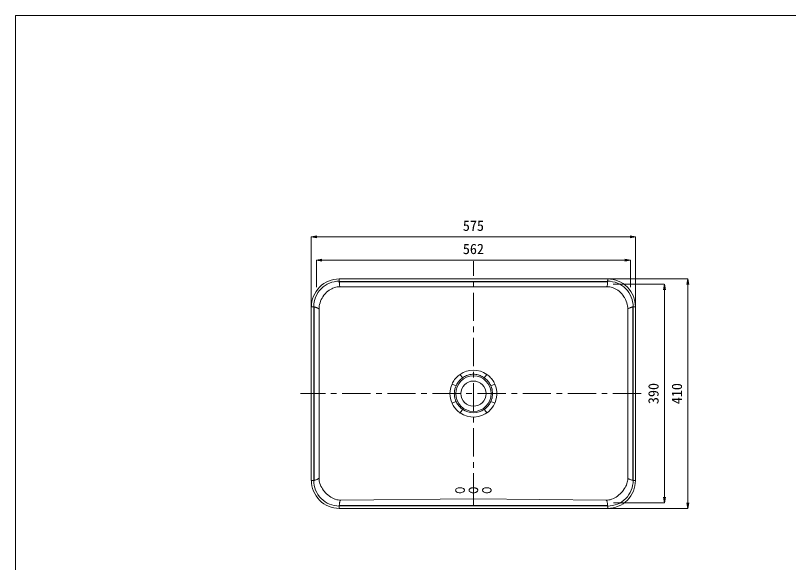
# Model space of a CAD drawing. Units: millimetres, scale not verified. Extents: x -1392 to 1350, y -947 to 991.
# Drawn here: x -1392 to -21, y 22 to 991 of the extents above; entities that cross this region are included whole.
import ezdxf
from ezdxf.enums import TextEntityAlignment as Align

# ---------------------------------------------------------------- set-up
doc = ezdxf.new("R2010")
doc.units = ezdxf.units.MM
doc.header["$LTSCALE"] = 10
doc.linetypes.add('CHAIN1', pattern=[8, 5, -1, 1, -1])
for name, color, linetype, lineweight in [('0-0_0', 7, 'Continuous', 5), ('0-1_DEFPOINTS', 7, 'CHAIN1', 5), ('0-2_躯体', 7, 'Continuous', 5), ('F-0_ﾚｲﾔ-240', 7, 'Continuous', 5)]:
    doc.layers.add(name, color=color, linetype=linetype, lineweight=lineweight)
doc.styles.add('ＭＳ ゴシック', font='')
doc.styles.get('ＭＳ ゴシック').set_extended_font_data('MS Gothic')

msp = doc.modelspace()

# ---------------------------------------------------------------- linework, layer by layer
at = {"layer": '0-0_0'}
for p, q in [((-817.34, 524.34), (-341.49, 524.34)), ((-817.34, 519.98), (-817.34, 524.34)), ((-817.34, 519.98), (-341.47, 519.98)), ((-341.47, 519.48), (-817.34, 519.48)), ((-579.4, 510.55), (-815.78, 510.58)), ((-579.4, 510.55), (-343.04, 510.58)), ((-866.9, 474.77), (-866.9, 167.44)), ((-862.55, 167.44), (-862.55, 474.77)), ((-862.05, 474.77), (-862.05, 167.44)), ((-853.13, 170.88), (-853.13, 471.34)), ((-305.68, 170.88), (-305.68, 471.34)), ((-296.76, 167.44), (-296.76, 474.77)), ((-296.27, 474.77), (-296.27, 167.44)), ((-291.9, 167.44), (-291.9, 474.77)), ((-603.06, 355.27), (-598.65, 349.14)), ((-560.17, 349.14), (-555.75, 355.27)), ((-610.32, 334.83), (-617.38, 338.02)), ((-541.43, 338.02), (-548.49, 334.83)), ((-617.4, 304.22), (-610.35, 307.41)), ((-548.46, 307.41), (-541.41, 304.22)), ((-603.07, 286.95), (-603.91, 286.48)), ((-579.4, 134.63), (-814.92, 132.43)), ((-343.89, 132.43), (-579.4, 134.63)), ((-579.4, 122.73), (-579.4, 134.63)), ((-817.34, 122.73), (-341.47, 122.73)), ((-341.47, 122.24), (-817.34, 122.24)), ((-341.47, 117.87), (-817.34, 117.87))]:
    msp.add_line(p, q, dxfattribs=at)
for points in [[(-341.47, 519.98), (-341.45, 520.24), (-341.42, 520.67), (-341.4, 521.11), (-341.38, 521.53), (-341.37, 521.98), (-341.36, 522.43), (-341.36, 522.46), (-341.36, 522.91), (-341.37, 523.37), (-341.39, 523.77), (-341.39, 523.83), (-341.44, 524.26), (-341.44, 524.27), (-341.49, 524.34)], [(-815.77, 510.56), (-818.4, 510.46), (-821.04, 510.16), (-823.58, 509.67), (-826.07, 508.97), (-828.53, 508.07), (-830.71, 507.08), (-833.04, 505.8), (-835.34, 504.29), (-837.58, 502.58), (-839.76, 500.67), (-841.84, 498.55), (-842.57, 497.72), (-844.49, 495.36), (-846.26, 492.86), (-847.05, 491.6), (-847.79, 490.35), (-849.19, 487.69), (-850.38, 484.98), (-850.47, 484.75), (-851.43, 482.01), (-852.18, 479.27), (-852.71, 476.57), (-853.02, 473.92), (-853.13, 471.34)], [(-817.34, 519.48), (-817.31, 519.19), (-817.25, 518.28), (-817.19, 517.38), (-817.14, 516.49), (-817.08, 515.58), (-817.01, 514.65), (-816.92, 513.72), (-816.91, 513.69), (-816.78, 512.73), (-816.55, 511.81), (-816.22, 511.1), (-815.77, 510.56)], [(-343.04, 510.56), (-342.59, 511.1), (-342.26, 511.81), (-342.25, 511.84), (-342.03, 512.75), (-341.9, 513.72), (-341.86, 514.03), (-341.78, 514.96), (-341.71, 515.89), (-341.66, 516.79), (-341.61, 517.69), (-341.55, 518.58), (-341.47, 519.49)], [(-343.04, 510.56), (-340.41, 510.46), (-337.78, 510.16), (-335.24, 509.67), (-332.74, 508.97), (-330.28, 508.07), (-328.11, 507.08), (-325.77, 505.8), (-323.48, 504.29), (-321.23, 502.58), (-319.06, 500.67), (-316.98, 498.55), (-316.24, 497.72), (-314.33, 495.36), (-312.55, 492.86), (-311.76, 491.6), (-311.03, 490.35), (-309.62, 487.69), (-308.44, 484.98), (-308.34, 484.75), (-307.38, 482.01), (-306.63, 479.27), (-306.11, 476.57), (-305.79, 473.92), (-305.68, 471.34)], [(-862.55, 474.77), (-862.87, 474.8), (-863.31, 474.83), (-863.74, 474.85), (-863.89, 474.85), (-864.33, 474.87), (-864.77, 474.88), (-865.14, 474.89), (-865.58, 474.88), (-865.74, 474.88), (-866.18, 474.87), (-866.59, 474.84), (-866.81, 474.81), (-866.89, 474.78), (-866.9, 474.77)], [(-853.88, 471.67), (-854.14, 471.8), (-854.93, 472.19), (-855.72, 472.57), (-856.51, 472.95), (-857.31, 473.31), (-857.85, 473.52), (-858.67, 473.84), (-859.5, 474.12), (-860.34, 474.36), (-861.19, 474.59), (-862.05, 474.77)], [(-853.13, 471.34), (-853.2, 471.37), (-853.28, 471.4), (-853.35, 471.43), (-853.43, 471.46), (-853.51, 471.5), (-853.58, 471.53), (-853.65, 471.57), (-853.73, 471.6), (-853.8, 471.63), (-853.88, 471.67)], [(-304.93, 471.67), (-305.01, 471.63), (-305.08, 471.6), (-305.16, 471.57), (-305.23, 471.53), (-305.31, 471.5), (-305.38, 471.46), (-305.45, 471.43), (-305.53, 471.4), (-305.61, 471.37), (-305.68, 471.34)], [(-296.76, 474.77), (-297.33, 474.66), (-298.18, 474.45), (-299.03, 474.2), (-299.87, 473.94), (-300.69, 473.64), (-301.5, 473.31), (-301.77, 473.19), (-302.57, 472.82), (-303.36, 472.45), (-304.93, 471.67)], [(-296.27, 474.77), (-296.23, 474.78), (-295.79, 474.81), (-295.36, 474.83), (-294.92, 474.86), (-294.48, 474.87), (-294.04, 474.88), (-293.94, 474.88), (-293.51, 474.88), (-293.07, 474.88), (-292.63, 474.87), (-292.23, 474.84), (-292, 474.81), (-291.99, 474.81), (-291.9, 474.77)], [(-617.38, 338.02), (-616.4, 340.07), (-615.32, 342.06), (-614.13, 344), (-612.82, 345.86), (-611.43, 347.65), (-609.92, 349.35), (-608.33, 350.97), (-606.65, 352.5), (-604.89, 353.93), (-603.06, 355.27)], [(-610.32, 334.83), (-609.51, 336.5), (-608.61, 338.14), (-607.63, 339.73), (-606.57, 341.27), (-605.42, 342.75), (-604.2, 344.17), (-602.91, 345.52), (-601.55, 346.8), (-600.13, 348.01), (-598.65, 349.14)], [(-598.65, 349.14), (-596.94, 350.28), (-595.17, 351.32), (-593.34, 352.26), (-591.45, 353.09), (-589.51, 353.79), (-587.54, 354.37), (-585.53, 354.82), (-583.5, 355.16), (-581.46, 355.35), (-579.4, 355.41)], [(-579.4, 355.41), (-577.36, 355.35), (-575.31, 355.16), (-573.28, 354.82), (-571.28, 354.37), (-569.3, 353.79), (-567.36, 353.09), (-565.48, 352.26), (-563.65, 351.32), (-561.88, 350.28), (-560.17, 349.14), (-558.69, 348.01), (-557.26, 346.81), (-555.91, 345.52), (-554.61, 344.17), (-553.39, 342.75), (-553.39, 342.75), (-552.24, 341.27), (-551.18, 339.73), (-550.2, 338.14), (-549.3, 336.5), (-548.49, 334.83), (-547.5, 332.38), (-546.7, 329.84), (-546.47, 328.96), (-545.94, 326.35), (-545.63, 323.73), (-545.52, 321.12), (-545.62, 318.52), (-545.93, 315.89), (-546.45, 313.29), (-546.69, 312.38), (-547.48, 309.84), (-548.46, 307.41), (-549.27, 305.75), (-550.17, 304.13), (-551.14, 302.56), (-552.21, 301.04), (-553.35, 299.58), (-554.58, 298.19)], [(-555.75, 355.27), (-553.93, 353.94), (-552.17, 352.5), (-550.49, 350.97), (-548.89, 349.35), (-547.39, 347.65), (-545.99, 345.86), (-544.69, 344), (-543.5, 342.06), (-542.41, 340.07), (-541.43, 338.02)], [(-598.65, 293.35), (-600.13, 294.44), (-601.56, 295.61), (-602.93, 296.87), (-604.23, 298.19), (-605.46, 299.58), (-606.6, 301.04), (-607.67, 302.56), (-608.65, 304.13), (-609.54, 305.75), (-610.35, 307.41), (-611.33, 309.84), (-612.12, 312.37), (-612.36, 313.29), (-612.88, 315.89), (-613.19, 318.52), (-613.29, 321.12), (-613.19, 323.73), (-612.87, 326.35), (-612.34, 328.96), (-612.11, 329.84), (-611.31, 332.38), (-610.32, 334.83)], [(-603.07, 286.93), (-604.9, 288.27), (-606.66, 289.71), (-608.34, 291.24), (-609.93, 292.87), (-611.43, 294.58), (-612.84, 296.37), (-614.14, 298.25), (-615.34, 300.18), (-616.43, 302.18), (-617.4, 304.22)], [(-603.07, 286.93), (-602.76, 287.38), (-602.31, 288.03), (-601.87, 288.66), (-601.74, 288.86), (-601.3, 289.49), (-600.85, 290.14), (-600.41, 290.78), (-599.97, 291.42), (-599.53, 292.06), (-599.08, 292.71), (-598.65, 293.35)], [(-554.58, 298.19), (-555.88, 296.87), (-557.25, 295.61), (-558.68, 294.44), (-560.17, 293.35)], [(-555.74, 286.93), (-556.05, 287.38), (-556.5, 288.03), (-556.94, 288.66), (-557.07, 288.86), (-557.52, 289.49), (-557.96, 290.14), (-558.4, 290.78), (-558.84, 291.42), (-559.29, 292.06), (-559.73, 292.71), (-560.17, 293.35)], [(-862.55, 167.44), (-862.58, 167.44), (-863.02, 167.41), (-863.46, 167.38), (-863.9, 167.36), (-864.33, 167.34), (-864.77, 167.34), (-864.87, 167.33), (-865.3, 167.33), (-865.74, 167.34), (-866.18, 167.34), (-866.59, 167.38), (-866.81, 167.41), (-866.83, 167.41), (-866.9, 167.44)], [(-862.05, 167.44), (-861.95, 167.46), (-861.01, 167.67), (-860.09, 167.92), (-859.17, 168.21), (-858.26, 168.52), (-857.37, 168.88), (-856.49, 169.26), (-855.72, 169.63), (-854.86, 170.06), (-854, 170.48), (-853.13, 170.88)], [(-853.13, 170.88), (-853.02, 168.54), (-852.71, 166.14), (-852.28, 164.08), (-851.57, 161.64), (-850.64, 159.16), (-849.79, 157.3), (-848.43, 154.72), (-846.85, 152.16), (-845.03, 149.62), (-843.46, 147.67), (-842.08, 146.1), (-839.79, 143.76), (-837.39, 141.59), (-834.87, 139.6), (-834.86, 139.58), (-832.37, 137.87), (-829.92, 136.42), (-827.49, 135.21), (-825.07, 134.22), (-824.3, 133.95), (-821.89, 133.24), (-819.5, 132.76), (-817.17, 132.49), (-814.92, 132.43)], [(-305.68, 170.88), (-305.79, 168.54), (-306.1, 166.14), (-306.54, 164.08), (-307.24, 161.64), (-308.18, 159.16), (-309.02, 157.3), (-310.38, 154.72), (-311.96, 152.16), (-313.78, 149.62), (-315.35, 147.67), (-316.73, 146.1), (-319.02, 143.76), (-321.43, 141.59), (-323.94, 139.6), (-323.96, 139.58), (-326.44, 137.87), (-328.89, 136.42), (-331.32, 135.21), (-333.74, 134.22), (-334.51, 133.95), (-336.93, 133.24), (-339.32, 132.76), (-341.64, 132.49), (-343.89, 132.43), (-343.27, 131.73), (-342.86, 131.05), (-342.51, 130.11), (-342.45, 129.91), (-342.23, 128.91), (-342.08, 127.97), (-341.95, 126.96), (-341.84, 125.95), (-341.81, 125.77), (-341.71, 124.75), (-341.6, 123.74), (-341.47, 122.73)], [(-305.68, 170.88), (-304.91, 170.53), (-304.05, 170.11), (-303.19, 169.68), (-302.32, 169.26), (-302.23, 169.22), (-301.35, 168.83), (-300.45, 168.48), (-299.54, 168.17), (-298.63, 167.89), (-297.7, 167.65), (-296.76, 167.44)], [(-296.27, 167.44), (-295.94, 167.42), (-295.51, 167.4), (-295.06, 167.37), (-294.92, 167.37), (-294.48, 167.34), (-294.04, 167.34), (-293.67, 167.32), (-293.23, 167.32), (-292.63, 167.34), (-292.23, 167.38), (-292, 167.41), (-291.92, 167.44), (-291.9, 167.44)], [(-610.98, 149.83), (-610.88, 150.53), (-610.58, 151.27), (-610.46, 151.47), (-609.91, 152.15), (-609.14, 152.78), (-608.91, 152.94), (-607.79, 153.53), (-606.49, 154), (-606.39, 154.02), (-604.86, 154.33), (-603.25, 154.45), (-603.21, 154.45), (-603.16, 154.45), (-601.55, 154.35), (-600.03, 154.08), (-599.9, 154.03), (-598.61, 153.59), (-597.5, 153.02), (-597.25, 152.86), (-596.49, 152.24), (-595.94, 151.56), (-595.82, 151.37), (-595.52, 150.63), (-595.42, 149.92)], [(-587.19, 149.95), (-587.09, 150.66), (-586.78, 151.39), (-586.67, 151.6), (-586.11, 152.28), (-585.9, 152.47), (-585.11, 153.06), (-584.43, 153.45), (-583.53, 153.83), (-582.59, 154.13), (-582.33, 154.19), (-581.36, 154.38), (-580.39, 154.5), (-579.4, 154.53)], [(-579.4, 154.53), (-579.15, 154.53), (-578.16, 154.48), (-577.19, 154.34), (-576.22, 154.13), (-575.48, 153.9), (-574.57, 153.53), (-573.7, 153.06), (-573.46, 152.9), (-572.7, 152.28), (-572.15, 151.6), (-572.03, 151.39), (-571.72, 150.66), (-571.62, 149.95)], [(-563.4, 149.92), (-563.29, 150.63), (-562.99, 151.37), (-562.87, 151.56), (-562.32, 152.24), (-561.56, 152.86), (-561.31, 153.02), (-560.21, 153.59), (-558.91, 154.03), (-558.78, 154.08), (-557.26, 154.35), (-555.65, 154.45), (-555.6, 154.45), (-555.56, 154.45), (-553.95, 154.33), (-552.43, 154.02), (-552.32, 154), (-551.02, 153.53), (-549.91, 152.94), (-549.67, 152.78), (-548.91, 152.15), (-548.35, 151.47), (-548.23, 151.27), (-547.93, 150.53), (-547.83, 149.83)], [(-595.42, 149.92), (-595.52, 149.22), (-595.82, 148.49), (-595.94, 148.29), (-596.49, 147.62), (-597.25, 146.99), (-597.5, 146.84), (-598.61, 146.26), (-599.9, 145.8), (-600.01, 145.78), (-601.55, 145.48), (-603.18, 145.37), (-603.19, 145.37), (-604.82, 145.46), (-606.36, 145.74), (-606.48, 145.77), (-607.78, 146.21), (-608.89, 146.77), (-609.15, 146.94), (-609.91, 147.55), (-610.46, 148.21), (-610.58, 148.4), (-610.88, 149.14), (-610.98, 149.83)], [(-579.4, 145.43), (-579.67, 145.43), (-580.65, 145.49), (-581.62, 145.61), (-582.58, 145.82), (-583.33, 146.04), (-584.25, 146.41), (-585.11, 146.87), (-585.36, 147.03), (-586.12, 147.65), (-586.67, 148.32), (-586.78, 148.51), (-587.09, 149.25), (-587.19, 149.95)], [(-571.62, 149.95), (-571.72, 149.25), (-572.03, 148.51), (-572.14, 148.32), (-572.69, 147.65), (-573.45, 147.03), (-573.7, 146.87), (-574.38, 146.49), (-575.29, 146.1), (-576.23, 145.82), (-576.49, 145.76), (-577.46, 145.57), (-578.43, 145.47), (-579.4, 145.43)], [(-547.83, 149.83), (-547.93, 149.14), (-548.23, 148.4), (-548.35, 148.21), (-548.9, 147.55), (-549.66, 146.94), (-549.92, 146.77), (-551.03, 146.21), (-552.33, 145.77), (-552.45, 145.74), (-553.99, 145.46), (-555.62, 145.37), (-555.63, 145.37), (-557.26, 145.48), (-558.8, 145.78), (-558.91, 145.8), (-560.21, 146.26), (-561.32, 146.84), (-561.57, 146.99), (-562.32, 147.62), (-562.87, 148.29), (-562.99, 148.49), (-563.29, 149.22), (-563.4, 149.92)], [(-814.92, 132.43), (-815.55, 131.73), (-815.95, 131.05), (-816.31, 130.11), (-816.36, 129.91), (-816.58, 128.91), (-816.73, 127.97), (-816.87, 126.96), (-816.98, 125.95), (-817, 125.77), (-817.11, 124.75), (-817.21, 123.74), (-817.34, 122.73)], [(-817.34, 122.24), (-817.36, 121.91), (-817.39, 121.48), (-817.41, 121.04), (-817.42, 120.89), (-817.44, 120.45), (-817.45, 120.02), (-817.45, 119.64), (-817.45, 119.21), (-817.45, 119.04), (-817.44, 118.6), (-817.41, 118.2), (-817.37, 117.98), (-817.35, 117.89), (-817.34, 117.87)], [(-341.47, 122.24), (-341.47, 122.2), (-341.44, 121.76), (-341.41, 121.32), (-341.39, 120.89), (-341.37, 120.45), (-341.37, 120.02), (-341.36, 119.91), (-341.36, 119.48), (-341.37, 119.04), (-341.37, 118.6), (-341.4, 118.2), (-341.44, 117.98), (-341.44, 117.96), (-341.47, 117.87)]]:
    msp.add_lwpolyline(points, dxfattribs=at)
for radius in [31.47, 22.31]:
    msp.add_circle((-579.4, 321.11), radius, dxfattribs=at)
for centre, radius, start, end in [((-817.56, 475.32), 49.03, 89.7405, 180.556), ((-341.25, 475.32), 49.03, 359.444, 90.2595), ((-817.56, 475.32), 44.98, 89.7405, 180.556), ((-341.25, 475.32), 44.98, 359.444, 90.2595), ((-579.4, 321.11), 41.55, 55.28886, 124.71659), ((-579.4, 321.11), 41.58, 156.00929, 203.95802), ((-579.4, 321.11), 41.57, 235.30632, 23.99354), ((-579.4, 321.11), 33.77, 235.26824, 304.72004), ((-817.56, 166.9), 49.03, 179.444, 270.2595), ((-817.56, 166.9), 44.98, 179.444, 270.2595), ((-341.25, 166.9), 49.03, 269.7405, 0.556), ((-341.25, 166.9), 44.98, 269.7405, 0.556)]:
    msp.add_arc(centre, radius, start, end, dxfattribs=at)
at = {"layer": '0-1_DEFPOINTS'}
for p, q in [((-579.4, 129.91), (-579.4, 555.61)), ((-282.02, 321.11), (-885.89, 321.11))]:
    msp.add_line(p, q, dxfattribs=at)
at = {"layer": '0-2_躯体'}
for p, q in [((-866.9, 598.98), (-857.06, 600.72)), ((-291.9, 598.98), (-866.9, 598.98)), ((-866.9, 598.98), (-857.06, 597.25)), ((-866.9, 598.98), (-866.9, 474.77)), ((-291.9, 598.98), (-301.75, 600.72)), ((-291.9, 598.98), (-301.75, 597.25)), ((-291.9, 598.98), (-291.9, 474.77)), ((-857.97, 557.81), (-848.12, 559.54)), ((-300.84, 557.81), (-857.97, 557.81)), ((-857.97, 557.81), (-848.12, 556.07)), ((-857.97, 557.81), (-857.97, 509.82)), ((-300.84, 557.81), (-310.69, 559.54)), ((-300.84, 557.81), (-310.69, 556.07)), ((-300.84, 557.81), (-300.84, 509.82)), ((-199.1, 524.34), (-341.49, 524.34)), ((-199.03, 524.34), (-200.77, 514.5)), ((-199.03, 524.34), (-197.29, 514.5)), ((-199.03, 117.87), (-199.03, 523.98)), ((-240.93, 515.03), (-331.69, 515.03)), ((-240.59, 515.03), (-242.32, 505.19)), ((-240.59, 515.03), (-238.85, 505.19)), ((-240.59, 127.58), (-242.32, 137.43)), ((-240.59, 127.58), (-238.85, 137.43)), ((-199.03, 117.87), (-200.77, 127.72)), ((-199.03, 117.87), (-197.29, 127.72)), ((-199.03, 117.87), (-341.47, 117.87))]:
    msp.add_line(p, q, dxfattribs=at)
msp.add_lwpolyline([(-240.59, 515.03), (-240.59, 127.58), (-331.28, 127.58)], dxfattribs=at)
at = {"layer": 'F-0_ﾚｲﾔ-240'}
msp.add_lwpolyline([(-1391.5, 991.14), (1350.16, 991.14), (1350.16, -947.41), (-1391.5, -947.41)], close=True, dxfattribs=at)

# ---------------------------------------------------------------- texts
at = {"layer": '0-2_躯体', "style": 'ＭＳ ゴシック'}
for s, p in [('575', (-598.15, 603.98)), ('562', (-598.16, 562.81))]:
    msp.add_text(s, height=18.33, dxfattribs=at).set_placement(p, align=Align.BOTTOM_LEFT)
for s, p in [('390', (-245.59, 302.56)), ('410', (-204.03, 302.36))]:
    msp.add_text(s, height=18.33, rotation=90, dxfattribs=at).set_placement(p, align=Align.BOTTOM_LEFT)

doc.saveas('drawing.dxf')
